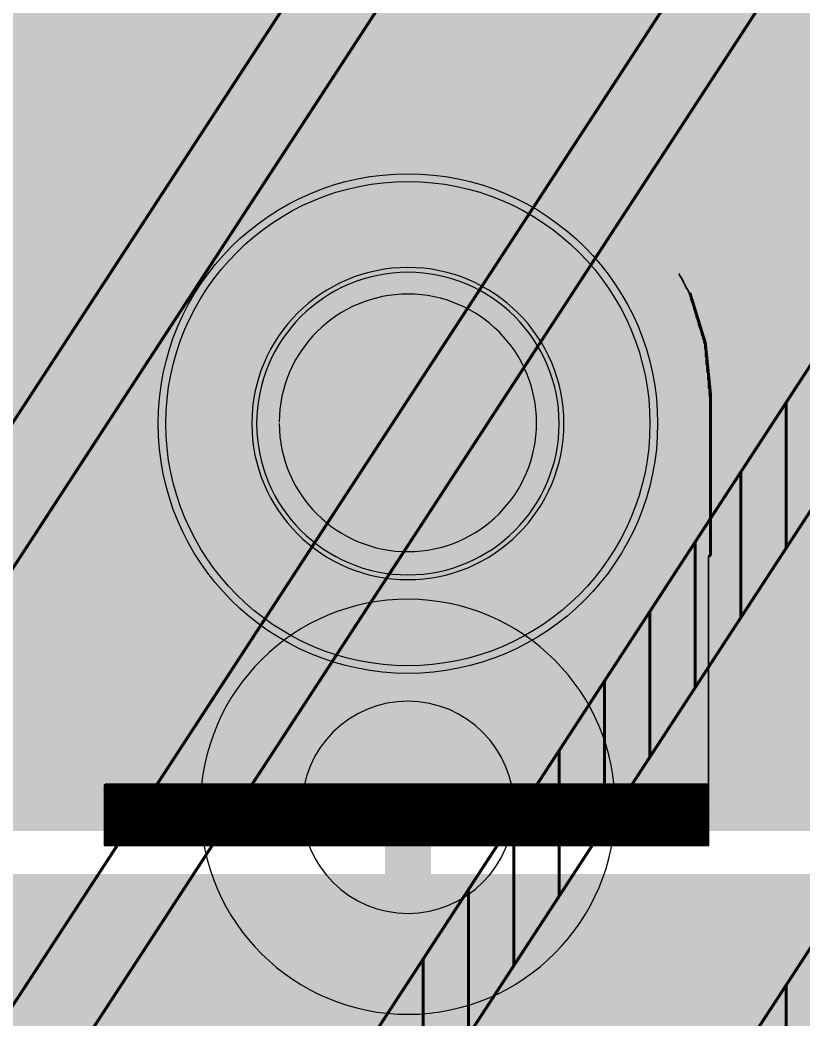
# Model space of a CAD drawing. Extents: x -57 to 2380, y -38 to 1737.
# Drawn here: x 464.5 to 566.4, y 459.1 to 589.1 of the extents above; entities that cross this region are included whole.
import ezdxf

# ---------------------------------------------------------------- set-up
doc = ezdxf.new("R2010")
doc.units = 9
for name, color, linetype, true_color in [('BottomLayer', 7, 'Continuous', 0x0000ff), ('BottomSolderMaskLayer', 7, 'Continuous', 0xaa00ff), ('Document', 7, 'Continuous', 0xffffff), ('Multi-Layer', 7, 'Continuous', 0xc0c0c0), ('TopLayer', 7, 'Continuous', 0xff0000), ('TopSilkLayer', 7, 'Continuous', 0xffff00), ('TopSolderMaskLayer', 7, 'Continuous', 0x800080)]:
    doc.layers.add(name, color=color, linetype=linetype, true_color=true_color)

msp = doc.modelspace()

# ---------------------------------------------------------------- hatches: boundary and pattern name
at = {"layer": 'BottomSolderMaskLayer'}
msp.add_hatch(color=256, dxfattribs=at).paths.add_polyline_path([(482.5, 536.61, 1), (547.5, 536.61, 1)])
at = {"layer": 'Document'}
for points in [[(830, 1191.61), (5, 1191.61), (5, 486.61), (830, 486.61)], [(765, 375.2), (765, 475.2), (65, 475.2), (65, 375.2)]]:
    msp.add_hatch(color=256, dxfattribs=at).paths.add_polyline_path(points)
at = {"layer": 'Multi-Layer'}
msp.add_hatch(color=256, dxfattribs=at).paths.add_polyline_path([(483.5, 536.61, 1), (546.5, 536.61, 1)])
at = {"layer": 'TopSolderMaskLayer'}
msp.add_hatch(color=256, dxfattribs=at).paths.add_polyline_path([(482.5, 536.61, 1), (547.5, 536.61, 1)])

# ---------------------------------------------------------------- linework, layer by layer
at = {"layer": 'BottomLayer', "const_width": 6}
msp.add_lwpolyline([(315, 536.61), (315, 425.2), (364.8, 475), (749, 475), (764, 490), (764, 638.4), (823.59, 698), (1461, 698), (1486.97, 723.97), (1486.97, 752.52), (1527.95, 793.5), (1537.63, 793.5), (1586.85, 793.5), (1680.9, 793.5), (1685.04, 789.37)], dxfattribs=at)
at = {"layer": 'BottomSolderMaskLayer'}
for points in [[(514.99, 556.91), (515.01, 556.91)], [(514.99, 516.31), (515.01, 516.31)]]:
    msp.add_lwpolyline(points, close=True, dxfattribs=at)
msp.add_circle((515, 536.61), 32.5, dxfattribs=at)
for centre, start, end in [((514.99, 536.61), 450, 270), ((515.01, 536.61), 270, 450)]:
    msp.add_arc(centre, 20.3, start, end, dxfattribs=at)
at = {"layer": 'Document'}
for points, const_width in [([(401.89, 1309.51), (593.49, 1019.54), (782.99, 1309.51), (1045.88, 1309.51), (727.92, 830.6), (1045.63, 349.48), (786.61, 349.48), (593.91, 641.68), (403.25, 349.48), (142.92, 349.48), (460.55, 830.49), (139.94, 1309.51), (401.89, 1309.51)], 0.39), ([(162.17, 359.84), (397.64, 359.84), (593.86, 660.56), (792.19, 359.84), (1026.38, 359.84), (715.5, 830.62), (1026.58, 1299.15), (788.59, 1299.15), (593.54, 1000.69), (396.32, 1299.15), (159.33, 1299.15), (472.99, 830.53), (162.17, 359.84)], 0.39), ([(379.52, 1268.23), (593.5, 944.39), (805.15, 1268.23), (968.75, 1268.23), (678.24, 830.66), (968.72, 390.77), (808.67, 390.77), (593.54, 716.95), (380.72, 390.77), (219.47, 390.77), (509.95, 830.65), (217.07, 1268.23), (379.52, 1268.23)], 0.39), ([(238.73, 401.13), (375.11, 401.13), (593.5, 735.83), (814.25, 401.13), (949.47, 401.13), (667.71, 827.81), (665.82, 830.67), (949.44, 1257.87), (810.75, 1257.87), (593.54, 925.53), (373.95, 1257.87), (236.46, 1257.87), (522.39, 830.69), (238.73, 401.13)], 0.39), ([(1.9, 1186.61), (1.9, 486.61), (828.7, 486.61), (828.7, 1186.61), (1.9, 1186.61)], 6), ([(765, 586.61), (765, 486.61), (65, 486.61), (65, 586.61), (765, 586.61)], 5)]:
    msp.add_lwpolyline(points, close=True, dxfattribs=dict(at, const_width=const_width))
at = {"layer": 'Document', "const_width": 0.39}
for points in [[(420.17, 318.57), (594.22, 585.32), (770.16, 318.57)], [(682.32, 451.74), (664.61, 478.6), (623.27, 541.27), (617.36, 550.22), (611.46, 559.18), (599.65, 577.08), (594.22, 585.32), (587.84, 575.54), (581.93, 566.49), (576.02, 557.44), (570.12, 548.39), (564.21, 539.33), (552.4, 521.23), (546.5, 512.18), (540.59, 503.13), (534.69, 494.08), (463.82, 385.47)], [(425.77, 308.21), (594.26, 566.44), (605.55, 549.32), (611.46, 540.37), (617.36, 531.42), (623.27, 522.46), (629.17, 513.51), (652.8, 477.69), (658.7, 468.74), (682.32, 432.93)], [(551.7, 553.61), (553.7, 547.11), (554.4, 540.21), (554.4, 519.41)], [(564.21, 520.38), (564.21, 539.33)], [(558.31, 511.33), (558.31, 530.28)], [(552.4, 502.28), (552.4, 521.23)], [(546.5, 493.23), (546.5, 512.18)], [(442.69, 277.28), (594.57, 510.06), (748.1, 277.28)], [(670.51, 394.92), (640.98, 439.69), (629.17, 457.59), (623.27, 466.55), (594.57, 510.06), (587.84, 499.73), (576.02, 481.63), (564.21, 463.53), (552.4, 445.43), (540.59, 427.33), (528.78, 409.22), (499.25, 363.97), (487.44, 345.87), (475.63, 327.77), (463.82, 309.66)], [(540.59, 484.18), (540.59, 503.13)], [(534.69, 475.13), (534.69, 494.08)], [(475.6, 489.61), (554.2, 489.61)], [(554.2, 489.51), (475.6, 489.51)], [(475.6, 489.41), (554.2, 489.41)], [(554.2, 489.31), (475.6, 489.31)], [(475.6, 489.21), (554.2, 489.21)], [(554.2, 489.11), (475.6, 489.11)], [(475.6, 489.01), (554.2, 489.01)], [(554.2, 488.91), (475.6, 488.91)], [(475.6, 488.81), (554.2, 488.81)], [(554.2, 488.71), (475.6, 488.71)], [(475.6, 488.61), (554.2, 488.61)], [(554.2, 488.51), (475.6, 488.51)], [(475.6, 488.41), (554.2, 488.41)], [(554.2, 488.31), (475.6, 488.31)], [(475.6, 488.21), (554.2, 488.21)], [(554.2, 488.11), (475.6, 488.11)], [(475.6, 488.01), (554.2, 488.01)], [(554.2, 487.91), (475.6, 487.91)], [(475.6, 487.81), (554.2, 487.81)], [(554.2, 487.71), (475.6, 487.71)], [(475.6, 487.61), (554.2, 487.61)], [(554.2, 487.51), (475.6, 487.51)], [(475.6, 487.41), (554.2, 487.41)], [(554.2, 487.31), (475.6, 487.31)], [(475.6, 487.21), (554.2, 487.21)], [(554.2, 487.11), (475.6, 487.11)], [(475.6, 487.01), (554.2, 487.01)], [(554.2, 486.91), (475.6, 486.91)], [(475.6, 486.81), (554.2, 486.81)], [(554.2, 486.71), (475.6, 486.71)], [(475.6, 486.61), (554.2, 486.61)], [(554.2, 486.51), (475.6, 486.51)], [(475.6, 486.41), (554.2, 486.41)], [(554.2, 486.31), (475.6, 486.31)], [(475.6, 486.21), (554.2, 486.21)], [(554.2, 486.11), (475.6, 486.11)], [(475.6, 486.01), (554.2, 486.01)], [(554.2, 485.91), (475.6, 485.91)], [(475.6, 485.81), (554.2, 485.81)], [(554.2, 485.71), (475.6, 485.71)], [(475.6, 485.61), (554.2, 485.61)], [(554.2, 485.51), (475.6, 485.51)], [(475.6, 485.41), (554.2, 485.41)], [(554.2, 485.31), (475.6, 485.31)], [(475.6, 485.21), (554.2, 485.21)], [(554.2, 485.11), (475.6, 485.11)], [(475.6, 485.01), (554.2, 485.01)], [(554.2, 484.91), (475.6, 484.91)], [(475.6, 484.81), (554.2, 484.81)], [(554.2, 484.71), (475.6, 484.71)], [(475.6, 484.61), (554.2, 484.61)], [(528.78, 466.08), (528.78, 485.03)], [(554.2, 484.51), (475.6, 484.51)], [(475.6, 484.41), (554.2, 484.41)], [(554.2, 484.31), (475.6, 484.31)], [(475.6, 484.21), (554.2, 484.21)], [(554.2, 484.11), (475.6, 484.11)], [(475.6, 484.01), (554.2, 484.01)], [(554.2, 483.91), (475.6, 483.91)], [(475.6, 483.81), (554.2, 483.81)], [(554.2, 483.71), (475.6, 483.71)], [(475.6, 483.61), (554.2, 483.61)], [(554.2, 483.51), (475.6, 483.51)], [(475.6, 483.41), (554.2, 483.41)], [(554.2, 483.31), (475.6, 483.31)], [(475.6, 483.21), (554.2, 483.21)], [(554.2, 483.11), (475.6, 483.11)], [(475.6, 483.01), (554.2, 483.01)], [(554.2, 482.91), (475.6, 482.91)], [(475.6, 482.81), (554.2, 482.81)], [(554.2, 482.71), (475.6, 482.71)], [(475.6, 482.61), (554.2, 482.61)], [(554.2, 482.51), (475.6, 482.51)], [(475.6, 482.41), (554.2, 482.41)], [(554.2, 482.31), (475.6, 482.31)], [(475.6, 482.21), (554.2, 482.21)], [(554.2, 482.11), (475.6, 482.11)], [(475.6, 482.01), (554.2, 482.01)], [(554.2, 481.91), (475.6, 481.91)], [(475.6, 481.81), (554.2, 481.81)], [(522.87, 457.02), (522.87, 475.98)], [(516.97, 447.97), (516.97, 466.93)], [(564.21, 444.58), (564.21, 463.53)]]:
    msp.add_lwpolyline(points, dxfattribs=at)
at = {"layer": 'Document'}
for centre, radius, start, end in [((550.33, 556.06), 0.05, 66.8699, 6.8699), ((550.33, 555.96), 0.05, 66.8699, 6.8699), ((550.43, 555.86), 0.05, 66.8699, 6.8699), ((550.43, 555.76), 0.05, 66.8699, 6.8699), ((550.53, 555.66), 0.05, 66.8699, 6.8699), ((550.63, 555.56), 0.05, 66.8699, 6.8699), ((550.63, 555.46), 0.05, 66.8699, 6.8699), ((550.73, 555.36), 0.05, 66.8699, 6.8699), ((550.73, 555.26), 0.05, 66.8699, 6.8699), ((550.83, 555.16), 0.05, 66.8699, 6.8699), ((550.83, 555.06), 0.05, 66.8699, 6.8699), ((550.93, 554.96), 0.05, 66.8699, 6.8699), ((550.93, 554.86), 0.05, 66.8699, 6.8699), ((551.03, 554.76), 0.05, 66.8699, 6.8699), ((551.03, 554.66), 0.05, 66.8699, 6.8699), ((551.13, 554.56), 0.05, 66.8699, 6.8699), ((551.13, 554.46), 0.05, 66.8699, 6.8699), ((551.23, 554.36), 0.05, 66.8699, 6.8699), ((551.23, 554.26), 0.05, 66.8699, 6.8699), ((551.33, 554.16), 0.05, 66.8699, 6.8699), ((551.43, 554.06), 0.05, 66.8699, 6.8699), ((551.43, 553.96), 0.05, 66.8699, 6.8699), ((551.53, 553.86), 0.05, 66.8699, 6.8699), ((551.53, 553.76), 0.05, 66.8699, 6.8699), ((551.63, 553.66), 0.05, 66.8699, 6.8699), ((515, 536.7), 16.75, 180.3079, 179.6921), ((515, 536.7), 16.75, 180.3079, 179.6921), ((551.63, 553.56), 0.05, 66.8699, 6.8699), ((551.63, 553.46), 0.05, 66.8699, 6.8699), ((551.73, 553.36), 0.05, 66.8699, 6.8699), ((551.73, 553.26), 0.05, 66.8699, 6.8699), ((551.73, 553.16), 0.05, 66.8699, 6.8699), ((551.83, 553.06), 0.05, 66.8699, 6.8699), ((551.83, 552.96), 0.05, 66.8699, 6.8699), ((551.83, 552.86), 0.05, 66.8699, 6.8699), ((551.83, 552.76), 0.05, 66.8699, 6.8699), ((551.93, 552.66), 0.05, 66.8699, 6.8699), ((551.93, 552.56), 0.05, 66.8699, 6.8699), ((551.93, 552.46), 0.05, 66.8699, 6.8699), ((552.03, 552.36), 0.05, 66.8699, 6.8699), ((552.03, 552.26), 0.05, 66.8699, 6.8699), ((552.03, 552.16), 0.05, 66.8699, 6.8699), ((552.13, 552.06), 0.05, 66.8699, 6.8699), ((552.13, 551.96), 0.05, 66.8699, 6.8699), ((552.13, 551.86), 0.05, 66.8699, 6.8699), ((552.23, 551.76), 0.05, 66.8699, 6.8699), ((552.23, 551.66), 0.05, 66.8699, 6.8699), ((552.23, 551.56), 0.05, 66.8699, 6.8699), ((552.23, 551.46), 0.05, 66.8699, 6.8699), ((552.33, 551.36), 0.05, 66.8699, 6.8699), ((552.33, 551.26), 0.05, 66.8699, 6.8699), ((552.33, 551.16), 0.05, 66.8699, 6.8699), ((552.43, 551.06), 0.05, 66.8699, 6.8699), ((552.43, 550.96), 0.05, 66.8699, 6.8699), ((552.43, 550.86), 0.05, 66.8699, 6.8699), ((552.53, 550.76), 0.05, 66.8699, 6.8699), ((552.53, 550.66), 0.05, 66.8699, 6.8699), ((552.53, 550.56), 0.05, 66.8699, 6.8699), ((552.53, 550.46), 0.05, 66.8699, 6.8699), ((552.63, 550.36), 0.05, 66.8699, 6.8699), ((552.63, 550.26), 0.05, 66.8699, 6.8699), ((552.63, 550.16), 0.05, 66.8699, 6.8699), ((552.73, 550.06), 0.05, 66.8699, 6.8699), ((552.73, 549.96), 0.05, 66.8699, 6.8699), ((552.73, 549.86), 0.05, 66.8699, 6.8699), ((552.83, 549.76), 0.05, 66.8699, 6.8699), ((552.83, 549.66), 0.05, 66.8699, 6.8699), ((552.83, 549.56), 0.05, 66.8699, 6.8699), ((552.83, 549.46), 0.05, 66.8699, 6.8699), ((552.93, 549.36), 0.05, 66.8699, 6.8699), ((552.93, 549.26), 0.05, 66.8699, 6.8699), ((552.93, 549.16), 0.05, 66.8699, 6.8699), ((553.03, 549.06), 0.05, 66.8699, 6.8699), ((553.03, 548.96), 0.05, 66.8699, 6.8699), ((553.03, 548.86), 0.05, 66.8699, 6.8699), ((553.13, 548.76), 0.05, 66.8699, 6.8699), ((553.13, 548.66), 0.05, 66.8699, 6.8699), ((553.13, 548.56), 0.05, 66.8699, 6.8699), ((553.23, 548.46), 0.05, 66.8699, 6.8699), ((553.23, 548.36), 0.05, 66.8699, 6.8699), ((553.23, 548.26), 0.05, 66.8699, 6.8699), ((553.23, 548.16), 0.05, 66.8699, 6.8699), ((553.33, 548.06), 0.05, 66.8699, 6.8699), ((553.33, 547.96), 0.05, 66.8699, 6.8699), ((553.33, 547.86), 0.05, 66.8699, 6.8699), ((553.43, 547.76), 0.05, 66.8699, 6.8699), ((553.43, 547.66), 0.05, 66.8699, 6.8699), ((553.43, 547.56), 0.05, 66.8699, 6.8699), ((553.53, 547.46), 0.05, 66.8699, 6.8699), ((553.53, 547.36), 0.05, 66.8699, 6.8699), ((553.53, 547.26), 0.05, 66.8699, 6.8699), ((553.53, 547.16), 0.05, 66.8699, 6.8699), ((553.63, 547.06), 0.05, 66.8699, 6.8699), ((553.63, 546.96), 0.05, 66.8699, 6.8699), ((553.63, 546.86), 0.05, 66.8699, 6.8699), ((553.63, 546.76), 0.05, 66.8699, 6.8699), ((553.63, 546.66), 0.05, 66.8699, 6.8699), ((553.63, 546.56), 0.05, 66.8699, 6.8699), ((553.63, 546.46), 0.05, 66.8699, 6.8699), ((553.63, 546.36), 0.05, 66.8699, 6.8699), ((553.73, 546.26), 0.05, 66.8699, 6.8699), ((553.73, 546.16), 0.05, 66.8699, 6.8699), ((553.73, 546.06), 0.05, 66.8699, 6.8699), ((553.73, 545.96), 0.05, 66.8699, 6.8699), ((553.73, 545.86), 0.05, 66.8699, 6.8699), ((553.73, 545.76), 0.05, 66.8699, 6.8699), ((553.73, 545.66), 0.05, 66.8699, 6.8699), ((553.73, 545.56), 0.05, 66.8699, 6.8699), ((553.73, 545.46), 0.05, 66.8699, 6.8699), ((553.73, 545.36), 0.05, 66.8699, 6.8699), ((553.83, 545.26), 0.05, 66.8699, 6.8699), ((553.83, 545.16), 0.05, 66.8699, 6.8699), ((553.83, 545.06), 0.05, 66.8699, 6.8699), ((553.83, 544.96), 0.05, 66.8699, 6.8699), ((553.83, 544.86), 0.05, 66.8699, 6.8699), ((553.83, 544.76), 0.05, 66.8699, 6.8699), ((553.83, 544.66), 0.05, 66.8699, 6.8699), ((553.83, 544.56), 0.05, 66.8699, 6.8699), ((553.83, 544.46), 0.05, 66.8699, 6.8699), ((553.83, 544.36), 0.05, 66.8699, 6.8699), ((553.93, 544.26), 0.05, 66.8699, 6.8699), ((553.93, 544.16), 0.05, 66.8699, 6.8699), ((553.93, 544.06), 0.05, 66.8699, 6.8699), ((553.93, 543.96), 0.05, 66.8699, 6.8699), ((553.93, 543.86), 0.05, 66.8699, 6.8699), ((553.93, 543.76), 0.05, 66.8699, 6.8699), ((553.93, 543.66), 0.05, 66.8699, 6.8699), ((553.93, 543.56), 0.05, 66.8699, 6.8699), ((553.93, 543.46), 0.05, 66.8699, 6.8699), ((553.93, 543.36), 0.05, 66.8699, 6.8699), ((554.03, 543.26), 0.05, 66.8699, 6.8699), ((554.03, 543.16), 0.05, 66.8699, 6.8699), ((554.03, 543.06), 0.05, 66.8699, 6.8699), ((554.03, 542.96), 0.05, 66.8699, 6.8699), ((554.03, 542.86), 0.05, 66.8699, 6.8699), ((554.03, 542.76), 0.05, 66.8699, 6.8699), ((554.03, 542.66), 0.05, 66.8699, 6.8699), ((554.03, 542.56), 0.05, 66.8699, 6.8699), ((554.03, 542.46), 0.05, 66.8699, 6.8699), ((554.03, 542.36), 0.05, 66.8699, 6.8699), ((554.13, 542.26), 0.05, 66.8699, 6.8699), ((554.13, 542.16), 0.05, 66.8699, 6.8699), ((554.13, 542.06), 0.05, 66.8699, 6.8699), ((554.13, 541.96), 0.05, 66.8699, 6.8699), ((554.13, 541.86), 0.05, 66.8699, 6.8699), ((554.13, 541.76), 0.05, 66.8699, 6.8699), ((554.13, 541.66), 0.05, 66.8699, 6.8699), ((554.13, 541.56), 0.05, 66.8699, 6.8699), ((554.13, 541.46), 0.05, 66.8699, 6.8699), ((554.13, 541.36), 0.05, 66.8699, 6.8699), ((554.13, 541.26), 0.05, 66.8699, 6.8699), ((554.23, 541.16), 0.05, 66.8699, 6.8699), ((554.23, 541.06), 0.05, 66.8699, 6.8699), ((554.23, 540.96), 0.05, 66.8699, 6.8699), ((554.23, 540.86), 0.05, 66.8699, 6.8699), ((554.23, 540.76), 0.05, 66.8699, 6.8699), ((554.23, 540.66), 0.05, 66.8699, 6.8699), ((554.23, 540.56), 0.05, 66.8699, 6.8699), ((554.23, 540.46), 0.05, 66.8699, 6.8699), ((554.23, 540.36), 0.05, 66.8699, 6.8699), ((554.23, 540.26), 0.05, 66.8699, 6.8699), ((554.33, 540.16), 0.05, 66.8699, 6.8699), ((554.33, 540.06), 0.05, 66.8699, 6.8699), ((554.33, 539.96), 0.05, 66.8699, 6.8699), ((554.33, 539.86), 0.05, 66.8699, 6.8699), ((554.33, 539.76), 0.05, 66.8699, 6.8699), ((554.33, 539.66), 0.05, 66.8699, 6.8699), ((554.33, 539.56), 0.05, 66.8699, 6.8699), ((554.33, 539.46), 0.05, 66.8699, 6.8699), ((554.33, 539.36), 0.05, 66.8699, 6.8699), ((554.33, 539.26), 0.05, 66.8699, 6.8699), ((554.33, 539.16), 0.05, 66.8699, 6.8699), ((554.33, 539.06), 0.05, 66.8699, 6.8699), ((554.33, 538.96), 0.05, 66.8699, 6.8699), ((554.33, 538.86), 0.05, 66.8699, 6.8699), ((554.33, 538.76), 0.05, 66.8699, 6.8699), ((554.33, 538.66), 0.05, 66.8699, 6.8699), ((554.33, 538.56), 0.05, 66.8699, 6.8699), ((554.33, 538.46), 0.05, 66.8699, 6.8699), ((554.33, 538.36), 0.05, 66.8699, 6.8699), ((554.33, 538.26), 0.05, 66.8699, 6.8699), ((554.33, 538.16), 0.05, 66.8699, 6.8699), ((554.33, 538.06), 0.05, 66.8699, 6.8699), ((554.33, 537.96), 0.05, 66.8699, 6.8699), ((554.33, 537.86), 0.05, 66.8699, 6.8699), ((554.33, 537.76), 0.05, 66.8699, 6.8699), ((554.33, 537.66), 0.05, 66.8699, 6.8699), ((554.33, 537.56), 0.05, 66.8699, 6.8699), ((554.33, 537.46), 0.05, 66.8699, 6.8699), ((554.33, 537.36), 0.05, 66.8699, 6.8699), ((554.33, 537.26), 0.05, 66.8699, 6.8699), ((554.33, 537.16), 0.05, 66.8699, 6.8699), ((554.33, 537.06), 0.05, 66.8699, 6.8699), ((554.33, 536.96), 0.05, 66.8699, 6.8699), ((554.33, 536.86), 0.05, 66.8699, 6.8699), ((554.33, 536.76), 0.05, 66.8699, 6.8699), ((554.33, 536.66), 0.05, 66.8699, 6.8699), ((554.33, 536.56), 0.05, 66.8699, 6.8699), ((554.33, 536.46), 0.05, 66.8699, 6.8699), ((554.33, 536.36), 0.05, 66.8699, 6.8699), ((554.33, 536.26), 0.05, 66.8699, 6.8699), ((554.33, 536.16), 0.05, 66.8699, 6.8699), ((554.33, 536.06), 0.05, 66.8699, 6.8699), ((554.33, 535.96), 0.05, 66.8699, 6.8699), ((554.33, 535.86), 0.05, 66.8699, 6.8699), ((554.33, 535.76), 0.05, 66.8699, 6.8699), ((554.33, 535.66), 0.05, 66.8699, 6.8699), ((554.33, 535.56), 0.05, 66.8699, 6.8699), ((554.33, 535.46), 0.05, 66.8699, 6.8699), ((554.33, 535.36), 0.05, 66.8699, 6.8699), ((554.33, 535.26), 0.05, 66.8699, 6.8699), ((554.33, 535.16), 0.05, 66.8699, 6.8699), ((554.33, 535.06), 0.05, 66.8699, 6.8699), ((554.33, 534.96), 0.05, 66.8699, 6.8699), ((554.33, 534.86), 0.05, 66.8699, 6.8699), ((554.33, 534.76), 0.05, 66.8699, 6.8699), ((554.33, 534.66), 0.05, 66.8699, 6.8699), ((554.33, 534.56), 0.05, 66.8699, 6.8699), ((554.33, 534.46), 0.05, 66.8699, 6.8699), ((554.33, 534.36), 0.05, 66.8699, 6.8699), ((554.33, 534.26), 0.05, 66.8699, 6.8699), ((554.33, 534.16), 0.05, 66.8699, 6.8699), ((554.33, 534.06), 0.05, 66.8699, 6.8699), ((554.33, 533.96), 0.05, 66.8699, 6.8699), ((554.33, 533.86), 0.05, 66.8699, 6.8699), ((554.33, 533.76), 0.05, 66.8699, 6.8699), ((554.33, 533.66), 0.05, 66.8699, 6.8699), ((554.33, 533.56), 0.05, 66.8699, 6.8699), ((554.33, 533.46), 0.05, 66.8699, 6.8699), ((554.33, 533.36), 0.05, 66.8699, 6.8699), ((554.33, 533.26), 0.05, 66.8699, 6.8699), ((554.33, 533.16), 0.05, 66.8699, 6.8699), ((554.33, 533.06), 0.05, 66.8699, 6.8699), ((554.33, 532.96), 0.05, 66.8699, 6.8699), ((554.33, 532.86), 0.05, 66.8699, 6.8699), ((554.33, 532.76), 0.05, 66.8699, 6.8699), ((554.33, 532.66), 0.05, 66.8699, 6.8699), ((554.33, 532.56), 0.05, 66.8699, 6.8699), ((554.33, 532.46), 0.05, 66.8699, 6.8699), ((554.33, 532.36), 0.05, 66.8699, 6.8699), ((554.33, 532.26), 0.05, 66.8699, 6.8699), ((554.33, 532.16), 0.05, 66.8699, 6.8699), ((554.33, 532.06), 0.05, 66.8699, 6.8699), ((554.33, 531.96), 0.05, 66.8699, 6.8699), ((554.33, 531.86), 0.05, 66.8699, 6.8699), ((554.33, 531.76), 0.05, 66.8699, 6.8699), ((554.33, 531.66), 0.05, 66.8699, 6.8699), ((554.33, 531.56), 0.05, 66.8699, 6.8699), ((554.33, 531.46), 0.05, 66.8699, 6.8699), ((554.33, 531.36), 0.05, 66.8699, 6.8699), ((554.33, 531.26), 0.05, 66.8699, 6.8699), ((554.33, 531.16), 0.05, 66.8699, 6.8699), ((554.33, 531.06), 0.05, 66.8699, 6.8699), ((554.33, 530.96), 0.05, 66.8699, 6.8699), ((554.33, 530.86), 0.05, 66.8699, 6.8699), ((554.33, 530.76), 0.05, 66.8699, 6.8699), ((554.33, 530.66), 0.05, 66.8699, 6.8699), ((554.33, 530.56), 0.05, 66.8699, 6.8699), ((554.33, 530.46), 0.05, 66.8699, 6.8699), ((554.33, 530.36), 0.05, 66.8699, 6.8699), ((554.33, 530.26), 0.05, 66.8699, 6.8699), ((554.33, 530.16), 0.05, 66.8699, 6.8699), ((554.33, 530.06), 0.05, 66.8699, 6.8699), ((554.33, 529.96), 0.05, 66.8699, 6.8699), ((554.33, 529.86), 0.05, 66.8699, 6.8699), ((554.33, 529.76), 0.05, 66.8699, 6.8699), ((554.33, 529.66), 0.05, 66.8699, 6.8699), ((554.33, 529.56), 0.05, 66.8699, 6.8699), ((554.33, 529.46), 0.05, 66.8699, 6.8699), ((554.33, 529.36), 0.05, 66.8699, 6.8699), ((554.33, 529.26), 0.05, 66.8699, 6.8699), ((554.33, 529.16), 0.05, 66.8699, 6.8699), ((554.33, 529.06), 0.05, 66.8699, 6.8699), ((554.33, 528.96), 0.05, 66.8699, 6.8699), ((554.33, 528.86), 0.05, 66.8699, 6.8699), ((554.33, 528.76), 0.05, 66.8699, 6.8699), ((554.33, 528.66), 0.05, 66.8699, 6.8699), ((554.33, 528.56), 0.05, 66.8699, 6.8699), ((554.33, 528.46), 0.05, 66.8699, 6.8699), ((554.33, 528.36), 0.05, 66.8699, 6.8699), ((554.33, 528.26), 0.05, 66.8699, 6.8699), ((554.33, 528.16), 0.05, 66.8699, 6.8699), ((554.33, 528.06), 0.05, 66.8699, 6.8699), ((554.33, 527.96), 0.05, 66.8699, 6.8699), ((554.33, 527.86), 0.05, 66.8699, 6.8699), ((554.33, 527.76), 0.05, 66.8699, 6.8699), ((554.33, 527.66), 0.05, 66.8699, 6.8699), ((554.33, 527.56), 0.05, 66.8699, 6.8699), ((554.33, 527.46), 0.05, 66.8699, 6.8699), ((554.33, 527.36), 0.05, 66.8699, 6.8699), ((554.33, 527.26), 0.05, 66.8699, 6.8699), ((554.33, 527.16), 0.05, 66.8699, 6.8699), ((554.33, 527.06), 0.05, 66.8699, 6.8699), ((554.33, 526.96), 0.05, 66.8699, 6.8699), ((554.33, 526.86), 0.05, 66.8699, 6.8699), ((554.33, 526.76), 0.05, 66.8699, 6.8699), ((554.33, 526.66), 0.05, 66.8699, 6.8699), ((554.33, 526.56), 0.05, 66.8699, 6.8699), ((554.33, 526.46), 0.05, 66.8699, 6.8699), ((554.33, 526.36), 0.05, 66.8699, 6.8699), ((554.33, 526.26), 0.05, 66.8699, 6.8699), ((554.33, 526.16), 0.05, 66.8699, 6.8699), ((554.33, 526.06), 0.05, 66.8699, 6.8699), ((554.33, 525.96), 0.05, 66.8699, 6.8699), ((554.33, 525.86), 0.05, 66.8699, 6.8699), ((554.33, 525.76), 0.05, 66.8699, 6.8699), ((554.33, 525.66), 0.05, 66.8699, 6.8699), ((554.33, 525.56), 0.05, 66.8699, 6.8699), ((554.33, 525.46), 0.05, 66.8699, 6.8699), ((554.33, 525.36), 0.05, 66.8699, 6.8699), ((554.33, 525.26), 0.05, 66.8699, 6.8699), ((554.33, 525.16), 0.05, 66.8699, 6.8699), ((554.33, 525.06), 0.05, 66.8699, 6.8699), ((554.33, 524.96), 0.05, 66.8699, 6.8699), ((554.33, 524.86), 0.05, 66.8699, 6.8699), ((554.33, 524.76), 0.05, 66.8699, 6.8699), ((554.33, 524.66), 0.05, 66.8699, 6.8699), ((554.33, 524.56), 0.05, 66.8699, 6.8699), ((554.33, 524.46), 0.05, 66.8699, 6.8699), ((554.33, 524.36), 0.05, 66.8699, 6.8699), ((554.33, 524.26), 0.05, 66.8699, 6.8699), ((554.33, 524.16), 0.05, 66.8699, 6.8699), ((554.33, 524.06), 0.05, 66.8699, 6.8699), ((554.33, 523.96), 0.05, 66.8699, 6.8699), ((554.33, 523.86), 0.05, 66.8699, 6.8699), ((554.33, 523.76), 0.05, 66.8699, 6.8699), ((554.33, 523.66), 0.05, 66.8699, 6.8699), ((554.33, 523.56), 0.05, 66.8699, 6.8699), ((554.33, 523.46), 0.05, 66.8699, 6.8699), ((554.33, 523.36), 0.05, 66.8699, 6.8699), ((554.33, 523.26), 0.05, 66.8699, 6.8699), ((554.33, 523.16), 0.05, 66.8699, 6.8699), ((554.33, 523.06), 0.05, 66.8699, 6.8699), ((554.33, 522.96), 0.05, 66.8699, 6.8699), ((554.33, 522.86), 0.05, 66.8699, 6.8699), ((554.33, 522.76), 0.05, 66.8699, 6.8699), ((554.33, 522.66), 0.05, 66.8699, 6.8699), ((554.33, 522.56), 0.05, 66.8699, 6.8699), ((554.33, 522.46), 0.05, 66.8699, 6.8699), ((554.33, 522.36), 0.05, 66.8699, 6.8699), ((554.33, 522.26), 0.05, 66.8699, 6.8699), ((554.33, 522.16), 0.05, 66.8699, 6.8699), ((554.33, 522.06), 0.05, 66.8699, 6.8699), ((554.33, 521.96), 0.05, 66.8699, 6.8699), ((554.33, 521.86), 0.05, 66.8699, 6.8699), ((554.33, 521.76), 0.05, 66.8699, 6.8699), ((554.33, 521.66), 0.05, 66.8699, 6.8699), ((554.33, 521.56), 0.05, 66.8699, 6.8699), ((554.33, 521.46), 0.05, 66.8699, 6.8699), ((554.33, 521.36), 0.05, 66.8699, 6.8699), ((554.33, 521.26), 0.05, 66.8699, 6.8699), ((554.33, 521.16), 0.05, 66.8699, 6.8699), ((554.33, 521.06), 0.05, 66.8699, 6.8699), ((554.33, 520.96), 0.05, 66.8699, 6.8699), ((554.33, 520.86), 0.05, 66.8699, 6.8699), ((554.33, 520.76), 0.05, 66.8699, 6.8699), ((554.33, 520.66), 0.05, 66.8699, 6.8699), ((554.33, 520.56), 0.05, 66.8699, 6.8699), ((554.33, 520.46), 0.05, 66.8699, 6.8699), ((554.33, 520.36), 0.05, 66.8699, 6.8699), ((554.33, 520.26), 0.05, 66.8699, 6.8699), ((554.33, 520.16), 0.05, 66.8699, 6.8699), ((554.33, 520.06), 0.05, 66.8699, 6.8699), ((554.33, 519.96), 0.05, 66.8699, 6.8699), ((554.33, 519.86), 0.05, 66.8699, 6.8699), ((554.13, 519.36), 0.05, 66.8699, 6.8699), ((554.13, 519.26), 0.05, 66.8699, 6.8699), ((554.13, 519.16), 0.05, 66.8699, 6.8699), ((554.13, 519.06), 0.05, 66.8699, 6.8699), ((554.13, 518.96), 0.05, 66.8699, 6.8699), ((554.13, 518.86), 0.05, 66.8699, 6.8699), ((554.13, 518.76), 0.05, 66.8699, 6.8699), ((554.13, 518.66), 0.05, 66.8699, 6.8699), ((554.13, 518.56), 0.05, 66.8699, 6.8699), ((554.33, 519.76), 0.05, 66.8699, 6.8699), ((554.33, 519.66), 0.05, 66.8699, 6.8699), ((554.33, 519.56), 0.05, 66.8699, 6.8699), ((554.33, 519.46), 0.05, 66.8699, 6.8699), ((554.33, 519.36), 0.05, 66.8699, 6.8699), ((554.13, 518.46), 0.05, 66.8699, 6.8699), ((554.13, 518.36), 0.05, 66.8699, 6.8699), ((554.13, 518.26), 0.05, 66.8699, 6.8699), ((554.13, 518.16), 0.05, 66.8699, 6.8699), ((554.13, 518.06), 0.05, 66.8699, 6.8699), ((554.13, 517.96), 0.05, 66.8699, 6.8699), ((554.13, 517.86), 0.05, 66.8699, 6.8699), ((554.13, 517.76), 0.05, 66.8699, 6.8699), ((554.13, 517.66), 0.05, 66.8699, 6.8699), ((554.13, 517.56), 0.05, 66.8699, 6.8699), ((554.13, 517.46), 0.05, 66.8699, 6.8699), ((554.13, 517.36), 0.05, 66.8699, 6.8699), ((554.13, 517.26), 0.05, 66.8699, 6.8699), ((554.13, 517.16), 0.05, 66.8699, 6.8699), ((554.13, 517.06), 0.05, 66.8699, 6.8699), ((554.13, 516.96), 0.05, 66.8699, 6.8699), ((554.13, 516.86), 0.05, 66.8699, 6.8699), ((554.13, 516.76), 0.05, 66.8699, 6.8699), ((554.13, 516.66), 0.05, 66.8699, 6.8699), ((554.13, 516.56), 0.05, 66.8699, 6.8699), ((554.13, 516.46), 0.05, 66.8699, 6.8699), ((554.13, 516.36), 0.05, 66.8699, 6.8699), ((554.13, 516.26), 0.05, 66.8699, 6.8699), ((554.13, 516.16), 0.05, 66.8699, 6.8699), ((554.13, 516.06), 0.05, 66.8699, 6.8699), ((554.13, 515.96), 0.05, 66.8699, 6.8699), ((554.13, 515.86), 0.05, 66.8699, 6.8699), ((554.13, 515.76), 0.05, 66.8699, 6.8699), ((554.13, 515.66), 0.05, 66.8699, 6.8699), ((554.13, 515.56), 0.05, 66.8699, 6.8699), ((554.13, 515.46), 0.05, 66.8699, 6.8699), ((554.13, 515.36), 0.05, 66.8699, 6.8699), ((554.13, 515.26), 0.05, 66.8699, 6.8699), ((554.13, 515.16), 0.05, 66.8699, 6.8699), ((554.13, 515.06), 0.05, 66.8699, 6.8699), ((554.13, 514.96), 0.05, 66.8699, 6.8699), ((554.13, 514.86), 0.05, 66.8699, 6.8699), ((554.13, 514.76), 0.05, 66.8699, 6.8699), ((554.13, 514.66), 0.05, 66.8699, 6.8699), ((515, 486.76), 27, 180.3183, 179.6817), ((554.13, 514.56), 0.05, 66.8699, 6.8699), ((554.13, 514.46), 0.05, 66.8699, 6.8699), ((554.13, 514.36), 0.05, 66.8699, 6.8699), ((554.13, 514.26), 0.05, 66.8699, 6.8699), ((554.13, 514.16), 0.05, 66.8699, 6.8699), ((554.13, 514.06), 0.05, 66.8699, 6.8699), ((554.13, 513.96), 0.05, 66.8699, 6.8699), ((554.13, 513.86), 0.05, 66.8699, 6.8699), ((554.13, 513.76), 0.05, 66.8699, 6.8699), ((554.13, 513.66), 0.05, 66.8699, 6.8699), ((554.13, 513.56), 0.05, 66.8699, 6.8699), ((554.13, 513.46), 0.05, 66.8699, 6.8699), ((554.13, 513.36), 0.05, 66.8699, 6.8699), ((554.13, 513.26), 0.05, 66.8699, 6.8699), ((554.13, 513.16), 0.05, 66.8699, 6.8699), ((554.13, 513.06), 0.05, 66.8699, 6.8699), ((554.13, 512.96), 0.05, 66.8699, 6.8699), ((554.13, 512.86), 0.05, 66.8699, 6.8699), ((554.13, 512.76), 0.05, 66.8699, 6.8699), ((554.13, 512.66), 0.05, 66.8699, 6.8699), ((554.13, 512.56), 0.05, 66.8699, 6.8699), ((554.13, 512.46), 0.05, 66.8699, 6.8699), ((554.13, 512.36), 0.05, 66.8699, 6.8699), ((554.13, 512.26), 0.05, 66.8699, 6.8699), ((554.13, 512.16), 0.05, 66.8699, 6.8699), ((554.13, 512.06), 0.05, 66.8699, 6.8699), ((554.13, 511.96), 0.05, 66.8699, 6.8699), ((554.13, 511.86), 0.05, 66.8699, 6.8699), ((554.13, 511.76), 0.05, 66.8699, 6.8699), ((554.13, 511.66), 0.05, 66.8699, 6.8699), ((554.13, 511.56), 0.05, 66.8699, 6.8699), ((554.13, 511.46), 0.05, 66.8699, 6.8699), ((554.13, 511.36), 0.05, 66.8699, 6.8699), ((554.13, 511.26), 0.05, 66.8699, 6.8699), ((554.13, 511.16), 0.05, 66.8699, 6.8699), ((554.13, 511.06), 0.05, 66.8699, 6.8699), ((554.13, 510.96), 0.05, 66.8699, 6.8699), ((554.13, 510.86), 0.05, 66.8699, 6.8699), ((554.13, 510.76), 0.05, 66.8699, 6.8699), ((554.13, 510.66), 0.05, 66.8699, 6.8699), ((554.13, 510.56), 0.05, 66.8699, 6.8699), ((554.13, 510.46), 0.05, 66.8699, 6.8699), ((554.13, 510.36), 0.05, 66.8699, 6.8699), ((554.13, 510.26), 0.05, 66.8699, 6.8699), ((554.13, 510.16), 0.05, 66.8699, 6.8699), ((554.13, 510.06), 0.05, 66.8699, 6.8699), ((554.13, 509.96), 0.05, 66.8699, 6.8699), ((554.13, 509.86), 0.05, 66.8699, 6.8699), ((554.13, 509.76), 0.05, 66.8699, 6.8699), ((554.13, 509.66), 0.05, 66.8699, 6.8699), ((554.13, 509.56), 0.05, 66.8699, 6.8699), ((554.13, 509.46), 0.05, 66.8699, 6.8699), ((554.13, 509.36), 0.05, 66.8699, 6.8699), ((554.13, 509.26), 0.05, 66.8699, 6.8699), ((554.13, 509.16), 0.05, 66.8699, 6.8699), ((554.13, 509.06), 0.05, 66.8699, 6.8699), ((554.13, 508.96), 0.05, 66.8699, 6.8699), ((554.13, 508.86), 0.05, 66.8699, 6.8699), ((554.13, 508.76), 0.05, 66.8699, 6.8699), ((554.13, 508.66), 0.05, 66.8699, 6.8699), ((554.13, 508.56), 0.05, 66.8699, 6.8699), ((554.13, 508.46), 0.05, 66.8699, 6.8699), ((554.13, 508.36), 0.05, 66.8699, 6.8699), ((554.13, 508.26), 0.05, 66.8699, 6.8699), ((554.13, 508.16), 0.05, 66.8699, 6.8699), ((554.13, 508.06), 0.05, 66.8699, 6.8699), ((554.13, 507.96), 0.05, 66.8699, 6.8699), ((554.13, 507.86), 0.05, 66.8699, 6.8699), ((554.13, 507.76), 0.05, 66.8699, 6.8699), ((554.13, 507.66), 0.05, 66.8699, 6.8699), ((554.13, 507.56), 0.05, 66.8699, 6.8699), ((554.13, 507.46), 0.05, 66.8699, 6.8699), ((554.13, 507.36), 0.05, 66.8699, 6.8699), ((554.13, 507.26), 0.05, 66.8699, 6.8699), ((554.13, 507.16), 0.05, 66.8699, 6.8699), ((554.13, 507.06), 0.05, 66.8699, 6.8699), ((554.13, 506.96), 0.05, 66.8699, 6.8699), ((554.13, 506.86), 0.05, 66.8699, 6.8699), ((554.13, 506.76), 0.05, 66.8699, 6.8699), ((554.13, 506.66), 0.05, 66.8699, 6.8699), ((554.13, 506.56), 0.05, 66.8699, 6.8699), ((554.13, 506.46), 0.05, 66.8699, 6.8699), ((554.13, 506.36), 0.05, 66.8699, 6.8699), ((554.13, 506.26), 0.05, 66.8699, 6.8699), ((554.13, 506.16), 0.05, 66.8699, 6.8699), ((554.13, 506.06), 0.05, 66.8699, 6.8699), ((554.13, 505.96), 0.05, 66.8699, 6.8699), ((554.13, 505.86), 0.05, 66.8699, 6.8699), ((554.13, 505.76), 0.05, 66.8699, 6.8699), ((554.13, 505.66), 0.05, 66.8699, 6.8699), ((554.13, 505.56), 0.05, 66.8699, 6.8699), ((554.13, 505.46), 0.05, 66.8699, 6.8699), ((554.13, 505.36), 0.05, 66.8699, 6.8699), ((554.13, 505.26), 0.05, 66.8699, 6.8699), ((554.13, 505.16), 0.05, 66.8699, 6.8699), ((554.13, 505.06), 0.05, 66.8699, 6.8699), ((554.13, 504.96), 0.05, 66.8699, 6.8699), ((554.13, 504.86), 0.05, 66.8699, 6.8699), ((554.13, 504.76), 0.05, 66.8699, 6.8699), ((554.13, 504.66), 0.05, 66.8699, 6.8699), ((554.13, 504.56), 0.05, 66.8699, 6.8699), ((554.13, 504.46), 0.05, 66.8699, 6.8699), ((554.13, 504.36), 0.05, 66.8699, 6.8699), ((554.13, 504.26), 0.05, 66.8699, 6.8699), ((554.13, 504.16), 0.05, 66.8699, 6.8699), ((554.13, 504.06), 0.05, 66.8699, 6.8699), ((554.13, 503.96), 0.05, 66.8699, 6.8699), ((554.13, 503.86), 0.05, 66.8699, 6.8699), ((554.13, 503.76), 0.05, 66.8699, 6.8699), ((554.13, 503.66), 0.05, 66.8699, 6.8699), ((554.13, 503.56), 0.05, 66.8699, 6.8699), ((554.13, 503.46), 0.05, 66.8699, 6.8699), ((554.13, 503.36), 0.05, 66.8699, 6.8699), ((554.13, 503.26), 0.05, 66.8699, 6.8699), ((554.13, 503.16), 0.05, 66.8699, 6.8699), ((554.13, 503.06), 0.05, 66.8699, 6.8699), ((554.13, 502.96), 0.05, 66.8699, 6.8699), ((554.13, 502.86), 0.05, 66.8699, 6.8699), ((554.13, 502.76), 0.05, 66.8699, 6.8699), ((554.13, 502.66), 0.05, 66.8699, 6.8699), ((554.13, 502.56), 0.05, 66.8699, 6.8699), ((554.13, 502.46), 0.05, 66.8699, 6.8699), ((554.13, 502.36), 0.05, 66.8699, 6.8699), ((554.13, 502.26), 0.05, 66.8699, 6.8699), ((554.13, 502.16), 0.05, 66.8699, 6.8699), ((554.13, 502.06), 0.05, 66.8699, 6.8699), ((554.13, 501.96), 0.05, 66.8699, 6.8699), ((554.13, 501.86), 0.05, 66.8699, 6.8699), ((554.13, 501.76), 0.05, 66.8699, 6.8699), ((554.13, 501.66), 0.05, 66.8699, 6.8699), ((515, 486.69), 13.8, 180.3114, 179.6886), ((554.13, 501.56), 0.05, 66.8699, 6.8699), ((554.13, 501.46), 0.05, 66.8699, 6.8699), ((554.13, 501.36), 0.05, 66.8699, 6.8699), ((554.13, 501.26), 0.05, 66.8699, 6.8699), ((554.13, 501.16), 0.05, 66.8699, 6.8699), ((554.13, 501.06), 0.05, 66.8699, 6.8699), ((554.13, 500.96), 0.05, 66.8699, 6.8699), ((554.13, 500.86), 0.05, 66.8699, 6.8699), ((554.13, 500.76), 0.05, 66.8699, 6.8699), ((554.13, 500.66), 0.05, 66.8699, 6.8699), ((554.13, 500.56), 0.05, 66.8699, 6.8699), ((554.13, 500.46), 0.05, 66.8699, 6.8699), ((554.13, 500.36), 0.05, 66.8699, 6.8699), ((554.13, 500.26), 0.05, 66.8699, 6.8699), ((554.13, 500.16), 0.05, 66.8699, 6.8699), ((554.13, 500.06), 0.05, 66.8699, 6.8699), ((554.13, 499.96), 0.05, 66.8699, 6.8699), ((554.13, 499.86), 0.05, 66.8699, 6.8699), ((554.13, 499.76), 0.05, 66.8699, 6.8699), ((554.13, 499.66), 0.05, 66.8699, 6.8699), ((554.13, 499.56), 0.05, 66.8699, 6.8699), ((554.13, 499.46), 0.05, 66.8699, 6.8699), ((554.13, 499.36), 0.05, 66.8699, 6.8699), ((554.13, 499.26), 0.05, 66.8699, 6.8699), ((554.13, 499.16), 0.05, 66.8699, 6.8699), ((554.13, 499.06), 0.05, 66.8699, 6.8699), ((554.13, 498.96), 0.05, 66.8699, 6.8699), ((554.13, 498.86), 0.05, 66.8699, 6.8699), ((554.13, 498.76), 0.05, 66.8699, 6.8699), ((554.13, 498.66), 0.05, 66.8699, 6.8699), ((554.13, 498.56), 0.05, 66.8699, 6.8699), ((554.13, 498.46), 0.05, 66.8699, 6.8699), ((554.13, 498.36), 0.05, 66.8699, 6.8699), ((554.13, 498.26), 0.05, 66.8699, 6.8699), ((554.13, 498.16), 0.05, 66.8699, 6.8699), ((554.13, 498.06), 0.05, 66.8699, 6.8699), ((554.13, 497.96), 0.05, 66.8699, 6.8699), ((554.13, 497.86), 0.05, 66.8699, 6.8699), ((554.13, 497.76), 0.05, 66.8699, 6.8699), ((554.13, 497.66), 0.05, 66.8699, 6.8699), ((554.13, 497.56), 0.05, 66.8699, 6.8699), ((554.13, 497.46), 0.05, 66.8699, 6.8699), ((554.13, 497.36), 0.05, 66.8699, 6.8699), ((554.13, 497.26), 0.05, 66.8699, 6.8699), ((554.13, 497.16), 0.05, 66.8699, 6.8699), ((554.13, 497.06), 0.05, 66.8699, 6.8699), ((554.13, 496.96), 0.05, 66.8699, 6.8699), ((554.13, 496.86), 0.05, 66.8699, 6.8699), ((554.13, 496.76), 0.05, 66.8699, 6.8699), ((554.13, 496.66), 0.05, 66.8699, 6.8699), ((554.13, 496.56), 0.05, 66.8699, 6.8699), ((554.13, 496.46), 0.05, 66.8699, 6.8699), ((554.13, 496.36), 0.05, 66.8699, 6.8699), ((554.13, 496.26), 0.05, 66.8699, 6.8699), ((554.13, 496.16), 0.05, 66.8699, 6.8699), ((554.13, 496.06), 0.05, 66.8699, 6.8699), ((554.13, 495.96), 0.05, 66.8699, 6.8699), ((554.13, 495.86), 0.05, 66.8699, 6.8699), ((554.13, 495.76), 0.05, 66.8699, 6.8699), ((554.13, 495.66), 0.05, 66.8699, 6.8699), ((554.13, 495.56), 0.05, 66.8699, 6.8699), ((554.13, 495.46), 0.05, 66.8699, 6.8699), ((554.13, 495.36), 0.05, 66.8699, 6.8699), ((554.13, 495.26), 0.05, 66.8699, 6.8699), ((554.13, 495.16), 0.05, 66.8699, 6.8699), ((554.13, 495.06), 0.05, 66.8699, 6.8699), ((554.13, 494.96), 0.05, 66.8699, 6.8699), ((554.13, 494.86), 0.05, 66.8699, 6.8699), ((554.13, 494.76), 0.05, 66.8699, 6.8699), ((554.13, 494.66), 0.05, 66.8699, 6.8699), ((554.13, 494.56), 0.05, 66.8699, 6.8699), ((554.13, 494.46), 0.05, 66.8699, 6.8699), ((554.13, 494.36), 0.05, 66.8699, 6.8699), ((554.13, 494.26), 0.05, 66.8699, 6.8699), ((554.13, 494.16), 0.05, 66.8699, 6.8699), ((554.13, 494.06), 0.05, 66.8699, 6.8699), ((554.13, 493.96), 0.05, 66.8699, 6.8699), ((554.13, 493.86), 0.05, 66.8699, 6.8699), ((554.13, 493.76), 0.05, 66.8699, 6.8699), ((554.13, 493.66), 0.05, 66.8699, 6.8699), ((554.13, 493.56), 0.05, 66.8699, 6.8699), ((554.13, 493.46), 0.05, 66.8699, 6.8699), ((554.13, 493.36), 0.05, 66.8699, 6.8699), ((554.13, 493.26), 0.05, 66.8699, 6.8699), ((554.13, 493.16), 0.05, 66.8699, 6.8699), ((554.13, 493.06), 0.05, 66.8699, 6.8699), ((554.13, 492.96), 0.05, 66.8699, 6.8699), ((554.13, 492.86), 0.05, 66.8699, 6.8699), ((554.13, 492.76), 0.05, 66.8699, 6.8699), ((554.13, 492.66), 0.05, 66.8699, 6.8699), ((554.13, 492.56), 0.05, 66.8699, 6.8699), ((554.13, 492.46), 0.05, 66.8699, 6.8699), ((554.13, 492.36), 0.05, 66.8699, 6.8699), ((554.13, 492.26), 0.05, 66.8699, 6.8699), ((554.13, 492.16), 0.05, 66.8699, 6.8699), ((554.13, 492.06), 0.05, 66.8699, 6.8699), ((554.13, 491.96), 0.05, 66.8699, 6.8699), ((554.13, 491.86), 0.05, 66.8699, 6.8699), ((554.13, 491.76), 0.05, 66.8699, 6.8699), ((554.13, 491.66), 0.05, 66.8699, 6.8699), ((554.13, 491.56), 0.05, 66.8699, 6.8699), ((554.13, 491.46), 0.05, 66.8699, 6.8699), ((554.13, 491.36), 0.05, 66.8699, 6.8699), ((554.13, 491.26), 0.05, 66.8699, 6.8699), ((554.13, 491.16), 0.05, 66.8699, 6.8699), ((554.13, 491.06), 0.05, 66.8699, 6.8699), ((554.13, 490.96), 0.05, 66.8699, 6.8699), ((554.13, 490.86), 0.05, 66.8699, 6.8699), ((554.13, 490.76), 0.05, 66.8699, 6.8699), ((554.13, 490.66), 0.05, 66.8699, 6.8699), ((554.13, 490.56), 0.05, 66.8699, 6.8699), ((554.13, 490.46), 0.05, 66.8699, 6.8699), ((554.13, 490.36), 0.05, 66.8699, 6.8699), ((554.13, 490.26), 0.05, 66.8699, 6.8699), ((554.13, 490.16), 0.05, 66.8699, 6.8699), ((554.13, 490.06), 0.05, 66.8699, 6.8699), ((554.13, 489.96), 0.05, 66.8699, 6.8699), ((475.53, 489.56), 0.05, 66.8699, 6.8699), ((475.53, 489.46), 0.05, 66.8699, 6.8699), ((475.53, 489.36), 0.05, 66.8699, 6.8699), ((475.53, 489.26), 0.05, 66.8699, 6.8699), ((475.53, 489.16), 0.05, 66.8699, 6.8699), ((475.53, 489.06), 0.05, 66.8699, 6.8699), ((475.53, 488.96), 0.05, 66.8699, 6.8699), ((475.53, 488.86), 0.05, 66.8699, 6.8699), ((475.53, 488.76), 0.05, 66.8699, 6.8699), ((475.53, 488.66), 0.05, 66.8699, 6.8699), ((554.13, 489.86), 0.05, 66.8699, 6.8699), ((554.13, 489.76), 0.05, 66.8699, 6.8699), ((554.13, 489.66), 0.05, 66.8699, 6.8699), ((554.13, 489.56), 0.05, 66.8699, 6.8699), ((554.13, 489.46), 0.05, 66.8699, 6.8699), ((554.13, 489.36), 0.05, 66.8699, 6.8699), ((554.13, 489.26), 0.05, 66.8699, 6.8699), ((554.13, 489.16), 0.05, 66.8699, 6.8699), ((554.13, 489.06), 0.05, 66.8699, 6.8699), ((554.13, 488.96), 0.05, 66.8699, 6.8699), ((554.13, 488.86), 0.05, 66.8699, 6.8699), ((554.13, 488.76), 0.05, 66.8699, 6.8699), ((554.13, 488.66), 0.05, 66.8699, 6.8699), ((475.53, 488.56), 0.05, 66.8699, 6.8699), ((475.53, 488.46), 0.05, 66.8699, 6.8699), ((475.53, 488.36), 0.05, 66.8699, 6.8699), ((475.53, 488.26), 0.05, 66.8699, 6.8699), ((475.53, 488.16), 0.05, 66.8699, 6.8699), ((475.53, 488.06), 0.05, 66.8699, 6.8699), ((475.53, 487.96), 0.05, 66.8699, 6.8699), ((475.53, 487.86), 0.05, 66.8699, 6.8699), ((475.53, 487.76), 0.05, 66.8699, 6.8699), ((475.53, 487.66), 0.05, 66.8699, 6.8699), ((475.53, 487.56), 0.05, 66.8699, 6.8699), ((475.53, 487.46), 0.05, 66.8699, 6.8699), ((475.53, 487.36), 0.05, 66.8699, 6.8699), ((554.13, 488.56), 0.05, 66.8699, 6.8699), ((554.13, 488.46), 0.05, 66.8699, 6.8699), ((554.13, 488.36), 0.05, 66.8699, 6.8699), ((554.13, 488.26), 0.05, 66.8699, 6.8699), ((554.13, 488.16), 0.05, 66.8699, 6.8699), ((554.13, 488.06), 0.05, 66.8699, 6.8699), ((554.13, 487.96), 0.05, 66.8699, 6.8699), ((554.13, 487.86), 0.05, 66.8699, 6.8699), ((554.13, 487.76), 0.05, 66.8699, 6.8699), ((554.13, 487.66), 0.05, 66.8699, 6.8699), ((554.13, 487.56), 0.05, 66.8699, 6.8699), ((554.13, 487.46), 0.05, 66.8699, 6.8699), ((554.13, 487.36), 0.05, 66.8699, 6.8699), ((475.53, 487.26), 0.05, 66.8699, 6.8699), ((475.53, 487.16), 0.05, 66.8699, 6.8699), ((475.53, 487.06), 0.05, 66.8699, 6.8699), ((475.53, 486.96), 0.05, 66.8699, 6.8699), ((475.53, 486.86), 0.05, 66.8699, 6.8699), ((475.53, 486.76), 0.05, 66.8699, 6.8699), ((475.53, 486.66), 0.05, 66.8699, 6.8699), ((475.53, 486.56), 0.05, 66.8699, 6.8699), ((475.53, 486.46), 0.05, 66.8699, 6.8699), ((475.53, 486.36), 0.05, 66.8699, 6.8699), ((475.53, 486.26), 0.05, 66.8699, 6.8699), ((475.53, 486.16), 0.05, 66.8699, 6.8699), ((475.53, 486.06), 0.05, 66.8699, 6.8699), ((554.13, 487.26), 0.05, 66.8699, 6.8699), ((554.13, 487.16), 0.05, 66.8699, 6.8699), ((554.13, 487.06), 0.05, 66.8699, 6.8699), ((554.13, 486.96), 0.05, 66.8699, 6.8699), ((554.13, 486.86), 0.05, 66.8699, 6.8699), ((554.13, 486.76), 0.05, 66.8699, 6.8699), ((554.13, 486.66), 0.05, 66.8699, 6.8699), ((554.13, 486.56), 0.05, 66.8699, 6.8699), ((554.13, 486.46), 0.05, 66.8699, 6.8699), ((554.13, 486.36), 0.05, 66.8699, 6.8699), ((554.13, 486.26), 0.05, 66.8699, 6.8699), ((554.13, 486.16), 0.05, 66.8699, 6.8699), ((554.13, 486.06), 0.05, 66.8699, 6.8699), ((475.53, 485.96), 0.05, 66.8699, 6.8699), ((475.53, 485.86), 0.05, 66.8699, 6.8699), ((475.53, 485.76), 0.05, 66.8699, 6.8699), ((475.53, 485.66), 0.05, 66.8699, 6.8699), ((475.53, 485.56), 0.05, 66.8699, 6.8699), ((475.53, 485.46), 0.05, 66.8699, 6.8699), ((475.53, 485.36), 0.05, 66.8699, 6.8699), ((475.53, 485.26), 0.05, 66.8699, 6.8699), ((475.53, 485.16), 0.05, 66.8699, 6.8699), ((475.53, 485.06), 0.05, 66.8699, 6.8699), ((475.53, 484.96), 0.05, 66.8699, 6.8699), ((475.53, 484.86), 0.05, 66.8699, 6.8699), ((475.53, 484.76), 0.05, 66.8699, 6.8699), ((554.13, 485.96), 0.05, 66.8699, 6.8699), ((554.13, 485.86), 0.05, 66.8699, 6.8699), ((554.13, 485.76), 0.05, 66.8699, 6.8699), ((554.13, 485.66), 0.05, 66.8699, 6.8699), ((554.13, 485.56), 0.05, 66.8699, 6.8699), ((554.13, 485.46), 0.05, 66.8699, 6.8699), ((554.13, 485.36), 0.05, 66.8699, 6.8699), ((554.13, 485.26), 0.05, 66.8699, 6.8699), ((554.13, 485.16), 0.05, 66.8699, 6.8699), ((554.13, 485.06), 0.05, 66.8699, 6.8699), ((554.13, 484.96), 0.05, 66.8699, 6.8699), ((554.13, 484.86), 0.05, 66.8699, 6.8699), ((554.13, 484.76), 0.05, 66.8699, 6.8699), ((475.53, 484.66), 0.05, 66.8699, 6.8699), ((475.53, 484.56), 0.05, 66.8699, 6.8699), ((475.53, 484.46), 0.05, 66.8699, 6.8699), ((475.53, 484.36), 0.05, 66.8699, 6.8699), ((475.53, 484.26), 0.05, 66.8699, 6.8699), ((475.53, 484.16), 0.05, 66.8699, 6.8699), ((475.53, 484.06), 0.05, 66.8699, 6.8699), ((475.53, 483.96), 0.05, 66.8699, 6.8699), ((475.53, 483.86), 0.05, 66.8699, 6.8699), ((475.53, 483.76), 0.05, 66.8699, 6.8699), ((475.53, 483.66), 0.05, 66.8699, 6.8699), ((475.53, 483.56), 0.05, 66.8699, 6.8699), ((475.53, 483.46), 0.05, 66.8699, 6.8699), ((554.13, 484.66), 0.05, 66.8699, 6.8699), ((554.13, 484.56), 0.05, 66.8699, 6.8699), ((554.13, 484.46), 0.05, 66.8699, 6.8699), ((554.13, 484.36), 0.05, 66.8699, 6.8699), ((554.13, 484.26), 0.05, 66.8699, 6.8699), ((554.13, 484.16), 0.05, 66.8699, 6.8699), ((554.13, 484.06), 0.05, 66.8699, 6.8699), ((554.13, 483.96), 0.05, 66.8699, 6.8699), ((554.13, 483.86), 0.05, 66.8699, 6.8699), ((554.13, 483.76), 0.05, 66.8699, 6.8699), ((554.13, 483.66), 0.05, 66.8699, 6.8699), ((554.13, 483.56), 0.05, 66.8699, 6.8699), ((554.13, 483.46), 0.05, 66.8699, 6.8699), ((475.53, 483.36), 0.05, 66.8699, 6.8699), ((475.53, 483.26), 0.05, 66.8699, 6.8699), ((475.53, 483.16), 0.05, 66.8699, 6.8699), ((475.53, 483.06), 0.05, 66.8699, 6.8699), ((475.53, 482.96), 0.05, 66.8699, 6.8699), ((475.53, 482.86), 0.05, 66.8699, 6.8699), ((475.53, 482.76), 0.05, 66.8699, 6.8699), ((475.53, 482.66), 0.05, 66.8699, 6.8699), ((475.53, 482.56), 0.05, 66.8699, 6.8699), ((475.53, 482.46), 0.05, 66.8699, 6.8699), ((475.53, 482.36), 0.05, 66.8699, 6.8699), ((475.53, 482.26), 0.05, 66.8699, 6.8699), ((475.53, 482.16), 0.05, 66.8699, 6.8699), ((554.13, 483.36), 0.05, 66.8699, 6.8699), ((554.13, 483.26), 0.05, 66.8699, 6.8699), ((554.13, 483.16), 0.05, 66.8699, 6.8699), ((554.13, 483.06), 0.05, 66.8699, 6.8699), ((554.13, 482.96), 0.05, 66.8699, 6.8699), ((554.13, 482.86), 0.05, 66.8699, 6.8699), ((554.13, 482.76), 0.05, 66.8699, 6.8699), ((554.13, 482.66), 0.05, 66.8699, 6.8699), ((554.13, 482.56), 0.05, 66.8699, 6.8699), ((554.13, 482.46), 0.05, 66.8699, 6.8699), ((554.13, 482.36), 0.05, 66.8699, 6.8699), ((554.13, 482.26), 0.05, 66.8699, 6.8699), ((554.13, 482.16), 0.05, 66.8699, 6.8699), ((475.53, 482.06), 0.05, 66.8699, 6.8699), ((475.53, 481.96), 0.05, 66.8699, 6.8699), ((475.53, 481.86), 0.05, 66.8699, 6.8699), ((475.53, 481.76), 0.05, 66.8699, 6.8699), ((554.13, 482.06), 0.05, 66.8699, 6.8699), ((554.13, 481.96), 0.05, 66.8699, 6.8699), ((554.13, 481.86), 0.05, 66.8699, 6.8699), ((554.13, 481.76), 0.05, 66.8699, 6.8699)]:
    msp.add_arc(centre, radius, start, end, dxfattribs=at)
at = {"layer": 'Multi-Layer'}
for points in [[(515, 556.29), (515, 556.29)], [(515, 516.93), (515, 516.93)]]:
    msp.add_lwpolyline(points, close=True, dxfattribs=at)
msp.add_circle((515, 536.61), 31.5, dxfattribs=at)
for start, end in [(450, 270), (270, 450)]:
    msp.add_arc((515, 536.61), 19.68, start, end, dxfattribs=at)
at = {"layer": 'TopLayer', "const_width": 6}
for points in [[(1469.76, 1420), (1179.65, 1420), (1102.36, 1342.71), (1102.36, 1330.71), (1058.07, 1375), (985, 1375), (934.5, 1324.5), (934.5, 1264.63), (890, 1220.13), (890, 855), (853, 818), (853, 588), (840, 575), (775, 575), (755, 595), (573.38, 595), (515, 536.61)], [(515, 537), (515, 536.61), (515, 425.2), (565.2, 375), (686.87, 375), (716.36, 345.51), (716.36, 325.08)]]:
    msp.add_lwpolyline(points, dxfattribs=at)
at = {"layer": 'TopSilkLayer', "const_width": 5}
for points in [[(1.9, 1186.61), (1.9, 486.61), (828.7, 486.61), (828.7, 1186.61), (1.9, 1186.61)], [(65, 375.2), (65, 475.2), (765, 475.2), (765, 375.2), (65, 375.2)]]:
    msp.add_lwpolyline(points, close=True, dxfattribs=at)
msp.add_lwpolyline([(765, 486.61), (765, 586.61), (65, 586.61), (65, 486.61)], dxfattribs=at)
at = {"layer": 'TopSolderMaskLayer'}
for points in [[(514.99, 556.91), (515.01, 556.91)], [(514.99, 516.31), (515.01, 516.31)]]:
    msp.add_lwpolyline(points, close=True, dxfattribs=at)
msp.add_circle((515, 536.61), 32.5, dxfattribs=at)
for centre, start, end in [((514.99, 536.61), 450, 270), ((515.01, 536.61), 270, 450)]:
    msp.add_arc(centre, 20.3, start, end, dxfattribs=at)

doc.saveas('drawing.dxf')
